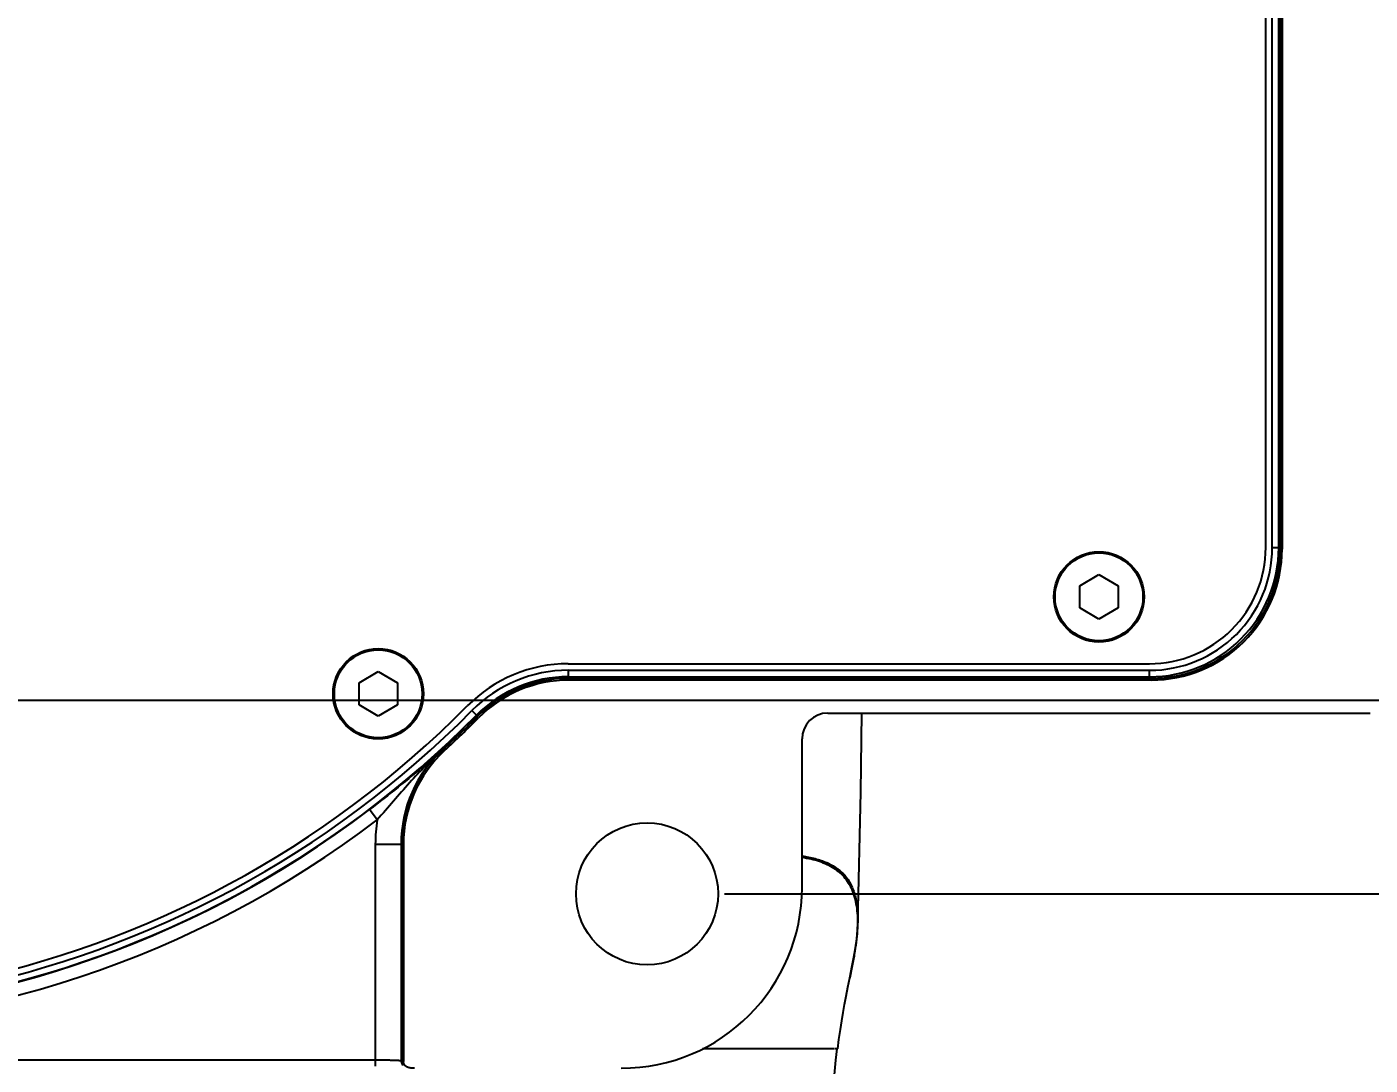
# Model space of a CAD drawing. Header units: millimetres. Extents: x 5828 to 6704, y 123 to 421.
# Drawn here: x 6433.25 to 6440.18, y 298 to 303.36 of the extents above; entities that cross this region are included whole.
import ezdxf

# ---------------------------------------------------------------- set-up
doc = ezdxf.new("R2010")
doc.units = ezdxf.units.MM
doc.layers.add('外形图', color=7, linetype='Continuous')
doc.layers.add('尺寸标注', color=7, linetype='Continuous')
doc.styles.add('微软雅黑', font='msyh.ttc', dxfattribs={"height": 1.5})
doc.dimstyles.new('尺寸标注_1_15比例', dxfattribs={"dimtxt": 1.5, "dimasz": 1.25, "dimexe": 0.5, "dimexo": 0.4, "dimgap": 0.5, "dimtad": 1, "dimdec": 1, "dimlfac": 15, "dimdsep": 46, "dimtxsty": '微软雅黑', "dimcen": 0.09, "dimadec": 0, "dimazin": 0, "dimtp": 0.01, "dimtm": 0.01, "dimtfac": 1, "dimtdec": 1, "dimtofl": 0, "dimtmove": 0, "dimatfit": 3, "dimfxl": 1, "dimtolj": 1, "dimarcsym": 0})

# ---------------------------------------------------------------- blocks, each defined once
blk = doc.blocks.new('*D772')
at = {"layer": 'Defpoints', "color": 0}
for p in [(6427.2498, 298.8871), (6431.8498, 297.9967), (6431.8498, 291.4803)]:
    blk.add_point(p, dxfattribs=at)
at = {"layer": '尺寸标注', "color": 0, "lineweight": -2}
for p, q in [((6427.2498, 298.4871), (6427.2498, 290.9803)), ((6431.8498, 297.5967), (6431.8498, 290.9803)), ((6428.4998, 291.4803), (6430.5998, 291.4803)), ((6431.8498, 291.4803), (6442.8577, 291.4803))]:
    blk.add_line(p, q, dxfattribs=at)
at = {"layer": '尺寸标注', "color": 0}
for points in [[(6428.4998, 291.6886), (6428.4998, 291.2719), (6427.2498, 291.4803)], [(6430.5998, 291.2719), (6430.5998, 291.6886), (6431.8498, 291.4803)]]:
    blk.add_solid(points, dxfattribs=at)
at = {"layer": '尺寸标注', "color": 0, "insert": (6438.6044, 292.7559), "char_height": 1.5, "attachment_point": 5, "style": '微软雅黑'}
blk.add_mtext('\\A1;\\A1;69±0.05', dxfattribs=at)
blk = doc.blocks.new('*D773')
at = {"layer": 'Defpoints', "color": 0}
for p in [(6427.2498, 307.0871), (6427.2498, 299.8871), (6451.6761, 299.8871)]:
    blk.add_point(p, dxfattribs=at)
at = {"layer": '尺寸标注', "color": 0, "lineweight": -2}
for p, q in [((6451.6761, 307.0871), (6451.6761, 319.3456)), ((6427.6498, 307.0871), (6452.1761, 307.0871)), ((6451.6761, 305.8371), (6451.6761, 301.1371)), ((6427.6498, 299.8871), (6452.1761, 299.8871))]:
    blk.add_line(p, q, dxfattribs=at)
at = {"layer": '尺寸标注', "color": 0}
for points in [[(6451.8844, 305.8371), (6451.4677, 305.8371), (6451.6761, 307.0871)], [(6451.4677, 301.1371), (6451.8844, 301.1371), (6451.6761, 299.8871)]]:
    blk.add_solid(points, dxfattribs=at)
at = {"layer": '尺寸标注', "color": 0, "insert": (6450.3965, 314.5562), "char_height": 1.5, "attachment_point": 5, "rotation": 90, "style": '微软雅黑'}
blk.add_mtext('\\A1;\\A1;108±0.05', dxfattribs=at)
blk = doc.blocks.new('*D774')
at = {"layer": 'Defpoints', "color": 0}
for p in [(6436.4498, 308.0871), (6436.4498, 298.8871), (6458.2523, 298.8871)]:
    blk.add_point(p, dxfattribs=at)
at = {"layer": '尺寸标注', "color": 0, "lineweight": -2}
for p, q in [((6436.8498, 308.0871), (6458.7523, 308.0871)), ((6458.2523, 306.8371), (6458.2523, 300.1371)), ((6436.8498, 298.8871), (6458.7523, 298.8871))]:
    blk.add_line(p, q, dxfattribs=at)
at = {"layer": '尺寸标注', "color": 0}
for points in [[(6458.4607, 306.8371), (6458.044, 306.8371), (6458.2523, 308.0871)], [(6458.044, 300.1371), (6458.4607, 300.1371), (6458.2523, 298.8871)]]:
    blk.add_solid(points, dxfattribs=at)
at = {"layer": '尺寸标注', "color": 0, "insert": (6456.9733, 303.4871), "char_height": 1.5, "attachment_point": 5, "rotation": 90, "style": '微软雅黑'}
blk.add_mtext('\\A1;138', dxfattribs=at)

msp = doc.modelspace()

# ---------------------------------------------------------------- linework, layer by layer
at = {"layer": '外形图', "color": 7, "linetype": 'Continuous'}
for p, q in [((6439.6439, 300.675), (6439.6439, 306.2991)), ((6439.6778, 300.6744), (6439.6778, 306.2997)), ((6439.7112, 300.6744), (6439.7112, 306.2997)), ((6439.7193, 306.3079), (6439.7193, 300.6663)), ((6439.7283, 306.3079), (6439.7283, 300.6663)), ((6439.7112, 300.6744), (6439.6778, 300.6744)), ((6439.7112, 300.6744), (6439.7193, 300.6663)), ((6439.7283, 300.6663), (6439.7193, 300.6663)), ((6438.6839, 300.4777), (6438.7832, 300.5351)), ((6438.7832, 300.5351), (6438.8825, 300.4777)), ((6438.6839, 300.3631), (6438.6839, 300.4777)), ((6438.8825, 300.4777), (6438.8825, 300.3631)), ((6438.7832, 300.3057), (6438.6839, 300.3631)), ((6438.8825, 300.3631), (6438.7832, 300.3057)), ((6436.043, 300.0751), (6439.044, 300.0751)), ((6436.0433, 300.0412), (6439.0446, 300.0412)), ((6436.0433, 300.0079), (6436.0433, 300.0412)), ((6439.0446, 300.0079), (6439.0446, 300.0412)), ((6434.9624, 299.9773), (6435.0617, 300.0346)), ((6434.9624, 299.8626), (6434.9624, 299.9773)), ((6435.0617, 300.0346), (6435.161, 299.9773)), ((6435.161, 299.9773), (6435.161, 299.8626)), ((6436.0433, 300.0079), (6439.0446, 300.0079)), ((6436.0467, 299.9997), (6436.0433, 300.0079)), ((6439.0528, 299.9997), (6436.0467, 299.9997)), ((6436.0467, 299.9908), (6436.0467, 299.9997)), ((6439.0528, 299.9908), (6436.0467, 299.9908)), ((6439.0446, 300.0079), (6439.0528, 299.9997)), ((6439.0528, 299.9908), (6439.0528, 299.9997)), ((6435.0617, 299.8053), (6434.9624, 299.8626)), ((6435.161, 299.8626), (6435.0617, 299.8053)), ((6435.5692, 299.8099), (6435.5455, 299.8334)), ((6435.5729, 299.802), (6435.5692, 299.8099)), ((6435.5793, 299.7958), (6435.5729, 299.802)), ((6437.3831, 299.8204), (6440.1832, 299.8204)), ((6435.3951, 299.6347), (6435.3979, 299.6333)), ((6435.404, 299.6267), (6435.3979, 299.6333)), ((6437.2498, 298.9201), (6437.2498, 299.6871)), ((6435.0563, 299.2688), (6435.016, 299.3218)), ((6435.0466, 299.1442), (6435.1799, 299.1442)), ((6435.0466, 299.1442), (6435.0466, 297.9967)), ((6435.1799, 299.1442), (6435.1828, 299.1429)), ((6435.1799, 299.1442), (6435.1799, 298.0257)), ((6435.1918, 299.1429), (6435.1828, 299.1429)), ((6435.1828, 299.1429), (6435.1828, 298.0213)), ((6435.1918, 299.1429), (6435.1918, 298.0209)), ((6437.5383, 298.7371), (6437.5383, 298.7368)), ((6437.4961, 298.4536), (6437.496, 298.4532)), ((6428.6531, 298.03), (6435.0466, 298.03)), ((6437.4177, 298.0871), (6436.7366, 298.0871)), ((6437.4345, 298.0866), (6437.4217, 298.0866)), ((6437.434, 298.0866), (6437.4276, 298.0866)), ((6437.4345, 298.0866), (6437.434, 298.0866)), ((6437.4345, 298.0866), (6437.4345, 298.0866)), ((6435.1799, 298.0257), (6435.1828, 298.0213)), ((6435.1855, 298.0072), (6435.1884, 298.0028))]:
    msp.add_line(p, q, dxfattribs=at)
for points in [[(6437.5383, 298.7371), (6437.5534, 299.4126), (6437.5589, 299.8204)], [(6437.4961, 298.4536), (6437.5077, 298.5088), (6437.5177, 298.5608), (6437.5259, 298.6092), (6437.5321, 298.6551), (6437.5364, 298.6992), (6437.5383, 298.7368)], [(6437.4345, 298.0866), (6437.4407, 298.1356), (6437.4478, 298.1859), (6437.4547, 298.2316), (6437.4616, 298.2744), (6437.4689, 298.3164), (6437.4769, 298.3594), (6437.486, 298.4054), (6437.496, 298.4532)], [(6437.4111, 297.8613), (6437.4145, 297.9118), (6437.4193, 297.9715), (6437.4247, 298.0291), (6437.431, 298.087)]]:
    msp.add_lwpolyline(points, dxfattribs=at)
for centre, radius in [((6438.7832, 300.4204), 0.2333), ((6438.7832, 300.4204), 0.2267), ((6435.0617, 299.92), 0.2333), ((6435.0617, 299.92), 0.2267), ((6436.4498, 298.8871), 0.3667)]:
    msp.add_circle(centre, radius, dxfattribs=at)
for centre, radius, start, end in [((6431.8498, 303.4871), 5.2302, 44.67255, 315.32745), ((6431.8498, 303.4871), 5.1969, 44.67255, 315.32745), ((6431.8498, 303.4871), 5.163, 44.67022, 315.32978), ((6439.044, 300.675), 0.5999, 269.99045, 0.00955), ((6439.0446, 300.6744), 0.6665, 269.99774, 0.00226), ((6439.0446, 300.6744), 0.6332, 269.99665, 0.00306), ((6439.0528, 300.6662), 0.6754, 269.99659, 0.00366), ((6439.0528, 300.6662), 0.6665, 269.99408, 0.00592), ((6436.043, 299.3419), 0.7332, 89.99995, 135.32995), ((6436.0432, 299.3413), 0.6999, 89.99976, 135.32769), ((6436.0432, 299.3413), 0.6665, 89.9993, 135.32815), ((6436.0467, 299.3331), 0.6666, 90.00048, 135.29382), ((6436.0467, 299.3331), 0.6576, 89.99981, 135.2945), ((6431.8498, 303.4871), 5.2384, 312.63494, 315.29431), ((6431.8498, 303.4871), 5.2473, 312.63494, 315.29431), ((6437.3831, 299.6871), 0.1333, 90.00001, 179.99635), ((6435.8464, 299.1442), 0.6665, 132.62028, 180.00202), ((6435.8494, 299.1429), 0.6666, 132.63543, 179.99951), ((6435.8494, 299.1429), 0.6576, 132.63466, 180.00029), ((6431.8498, 303.4871), 5.232, 232.76015, 307.23975), ((6431.8498, 303.4871), 5.2986, 232.76015, 307.23976), ((6435.8478, 299.1441), 0.8012, 171.04746, 179.99244), ((6435.2132, 298.0257), 0.0333, 179.97225, 213.68569), ((6435.2161, 298.0213), 0.0333, 179.97225, 213.68569)]:
    msp.add_arc(centre, radius, start, end, dxfattribs=at)
msp.add_ellipse((6436.3162, 298.9207), major_axis=(0.6604, -0.6604), ratio=0.999315, start_param=-0.785056, end_param=0.785056, dxfattribs=at)
for points, knots in [([(6435.3951, 299.6347), (6435.3666, 299.6091), (6435.2437, 299.5007), (6435.116, 299.3978), (6435.016, 299.3218)], [0, 0, 0, 0, 0.23368, 1, 1, 1, 1]), ([(6435.3951, 299.6347), (6435.365, 299.6074), (6435.3063, 299.5506), (6435.2223, 299.46), (6435.14, 299.365), (6435.0847, 299.3008), (6435.0563, 299.2688)], [0, 0, 0, 0, 0.244297, 0.490915, 0.742332, 1, 1, 1, 1]), ([(6437.2498, 299.0758), (6437.2655, 299.0737), (6437.2958, 299.0684), (6437.3391, 299.0562), (6437.3786, 299.0402), (6437.4141, 299.0207), (6437.4455, 298.9971), (6437.4725, 298.9691), (6437.4947, 298.9364), (6437.5121, 298.899), (6437.5247, 298.8571), (6437.533, 298.8113), (6437.5368, 298.7616), (6437.5363, 298.7082), (6437.5316, 298.6508), (6437.5228, 298.589), (6437.5107, 298.5227), (6437.5012, 298.4771), (6437.4961, 298.4536)], [0, 0, 0, 0, 0.060425, 0.117589, 0.171689, 0.223096, 0.272582, 0.321398, 0.371105, 0.423213, 0.478712, 0.537988, 0.601285, 0.669076, 0.742253, 0.821682, 0.907713, 1, 1, 1, 1]), ([(6437.25, 299.0829), (6437.2727, 299.0793), (6437.3059, 299.0727), (6437.3482, 299.0599), (6437.386, 299.0454), (6437.4208, 299.0268), (6437.4509, 299.0033), (6437.4707, 298.9835), (6437.4879, 298.961), (6437.5026, 298.9359), (6437.5147, 298.9082), (6437.5278, 298.867), (6437.5377, 298.8096), (6437.539, 298.762), (6437.5383, 298.7371)], [0, 0, 0, 0, 0.13588, 0.199614, 0.260635, 0.375597, 0.430821, 0.485616, 0.540995, 0.597914, 0.657203, 0.719312, 0.852716, 1, 1, 1, 1]), ([(6435.0466, 298.03), (6435.0551, 298.03), (6435.072, 298.03), (6435.0964, 298.0297), (6435.1158, 298.0294), (6435.1301, 298.0291), (6435.1397, 298.0288), (6435.1485, 298.0285), (6435.1563, 298.0281), (6435.163, 298.0278), (6435.1687, 298.0274), (6435.1727, 298.0271), (6435.1753, 298.0268), (6435.1768, 298.0266), (6435.178, 298.0264), (6435.1789, 298.0262), (6435.1795, 298.026), (6435.1798, 298.0258), (6435.1799, 298.0257)], [0, 0, 0, 0, 0.19268, 0.378116, 0.549341, 0.627588, 0.699929, 0.765687, 0.824245, 0.875058, 0.917657, 0.951652, 0.965329, 0.976753, 0.985907, 0.99279, 0.997432, 1, 1, 1, 1]), ([(6435.1828, 298.0213), (6435.1829, 298.0212), (6435.1831, 298.0212), (6435.1836, 298.0211), (6435.1843, 298.0211), (6435.1853, 298.021), (6435.1866, 298.021), (6435.1888, 298.0209), (6435.1905, 298.0209), (6435.1918, 298.0209)], [0, 0, 0, 0, 0.023958, 0.07721, 0.159865, 0.271663, 0.412186, 0.580874, 1, 1, 1, 1]), ([(6435.2488, 297.9871), (6435.2425, 297.9871), (6435.2332, 297.987), (6435.2208, 297.9888), (6435.2119, 297.9916), (6435.2038, 297.9964), (6435.1971, 298.0031), (6435.1928, 298.0115), (6435.1918, 298.0178), (6435.1918, 298.0209)], [0, 0, 0, 0, 0.250504, 0.375629, 0.500673, 0.625625, 0.750482, 0.875263, 1, 1, 1, 1])]:
    msp.add_open_spline(points, degree=3, knots=knots, dxfattribs=at)

# ---------------------------------------------------------------- dimensions: what is measured, and where the dimension line sits
at = {"layer": '尺寸标注'}
dim = msp.add_linear_dim(base=(6451.6761, 299.8871), p1=(6427.2498, 307.0871), p2=(6427.2498, 299.8871), angle=90, text='\\A1;<>±0.05', dimstyle='尺寸标注_1_15比例', override={"dimtxsty": '微软雅黑'}, dxfattribs=at)
dim.commit()
dim.dimension.update_dxf_attribs({"geometry": '*D773', "text_midpoint": (6451.6761, 314.5562), "dimtype": 160})
dim = msp.add_linear_dim(base=(6458.2523, 298.8871), p1=(6436.4498, 308.0871), p2=(6436.4498, 298.8871), angle=90, dimstyle='尺寸标注_1_15比例', dxfattribs=at)
dim.commit()
dim.dimension.update_dxf_attribs({"geometry": '*D774', "text_midpoint": (6456.9733, 303.4871)})
dim = msp.add_linear_dim(base=(6431.8498, 291.4803), p1=(6427.2498, 298.8871), p2=(6431.8498, 297.9967), text='\\A1;<>±0.05', dimstyle='尺寸标注_1_15比例', override={"dimtxsty": '微软雅黑'}, dxfattribs=at)
dim.commit()
dim.dimension.update_dxf_attribs({"geometry": '*D772', "text_midpoint": (6438.6044, 291.4803), "dimtype": 160})

doc.saveas('drawing.dxf')
